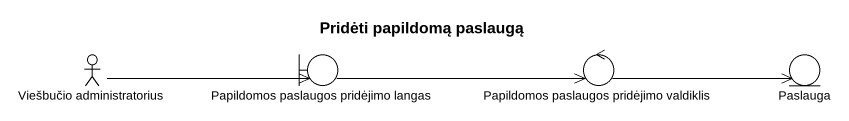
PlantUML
@startuml
title Pridėti papildomą paslaugą
actor "Viešbučio administratorius" as Viešbučio_administratorius
boundary "Papildomos paslaugos pridėjimo langas" as Papildomos_paslaugos
control "Papildomos paslaugos pridėjimo valdiklis" as Papildomos_paslaugos_2
entity Paslauga
Viešbučio_administratorius -right-> Papildomos_paslaugos
Papildomos_paslaugos -right-> Papildomos_paslaugos_2
Papildomos_paslaugos_2 -right-> Paslauga
@enduml
